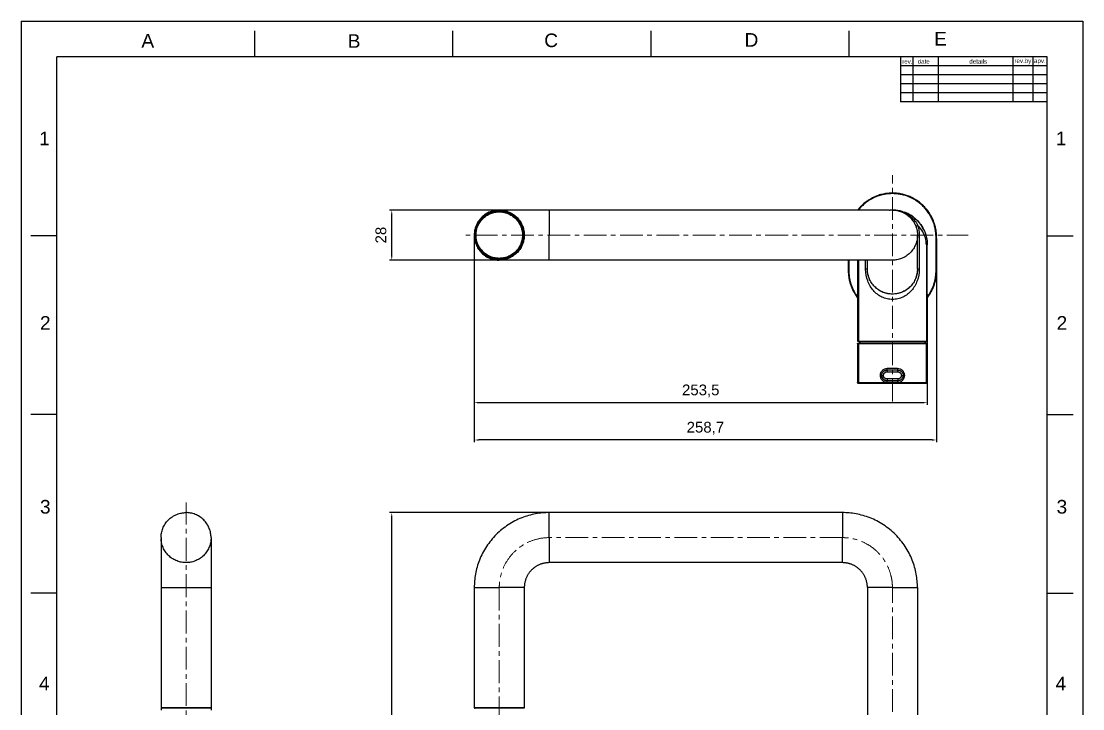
# Model space of a CAD drawing. Header units: millimetres. Extents: x 4044 to 4638, y 1705 to 2545.
# Drawn here: x 4044 to 4638, y 2161 to 2545 of the extents above; entities that cross this region are included whole.
import ezdxf

# ---------------------------------------------------------------- set-up
doc = ezdxf.new("R2010")
doc.units = ezdxf.units.MM
doc.linetypes.add('CENTERX2', pattern=[20.32, 12.7, -2.54, 2.54, -2.54])
doc.layers.get('Defpoints').update_dxf_attribs({"color": 3})
for name, color, linetype, lineweight in [('CENTER', 1, 'CENTERX2', 15), ('DIM', 3, 'Continuous', 9), ('TEXT', 2, 'Continuous', 13)]:
    doc.layers.add(name, color=color, linetype=linetype, lineweight=lineweight)
doc.styles.add('ROMANS', font='Gulim.ttf')
doc.styles.get("Standard").update_dxf_attribs({"font": 'arial.ttf'})
doc.dimstyles.new('ISO-25$0', dxfattribs={"dimtxt": 3, "dimasz": 3.5, "dimexe": 1.25, "dimexo": 0, "dimtad": 1, "dimdsep": 46, "dimtxsty": 'Standard', "dimblk1": 'CLOSEDBLANK', "dimcen": 1, "dimadec": 0, "dimazin": 0, "dimtfac": 1, "dimtmove": 1, "dimatfit": 3, "dimfxl": 1, "dimarcsym": 0})

# ---------------------------------------------------------------- blocks, each defined once
blk = doc.blocks.new('*D12')
at = {"layer": 'Defpoints', "color": 0, "transparency": 16777216}
for p in [(4251.42, 2439.54), (4316.59, 2439.54), (4316.59, 2411.54)]:
    blk.add_point(p, dxfattribs=at)
at = {"layer": 'DIM', "color": 0, "lineweight": -2, "transparency": 16777216}
for p, q in [((4315.97, 2439.54), (4250.17, 2439.54)), ((4251.42, 2414.04), (4251.42, 2437.04)), ((4315.97, 2411.54), (4250.17, 2411.54))]:
    blk.add_line(p, q, dxfattribs=at)
at = {"layer": 'DIM', "color": 0, "transparency": 16777216}
for points in [[(4251.01, 2437.04), (4251.84, 2437.04), (4251.42, 2439.54)], [(4251.01, 2414.04), (4251.84, 2414.04), (4251.42, 2411.54)]]:
    blk.add_solid(points, dxfattribs=at)
at = {"layer": 'DIM', "color": 0, "transparency": 16777216, "insert": (4245.36, 2425.54), "char_height": 6, "attachment_point": 5, "rotation": 90}
blk.add_mtext('28', dxfattribs=at)
blk = doc.blocks.new('*D13')
at = {"layer": 'Defpoints', "color": 0, "transparency": 16777216}
for p in [(4297.59, 2425.54), (4551.09, 2393.09), (4297.59, 2331.79)]:
    blk.add_point(p, dxfattribs=at)
at = {"layer": 'DIM', "color": 0, "lineweight": -2, "transparency": 16777216}
for p, q in [((4297.59, 2424.91), (4297.59, 2330.54)), ((4551.09, 2392.46), (4551.09, 2330.54)), ((4548.59, 2331.79), (4300.09, 2331.79))]:
    blk.add_line(p, q, dxfattribs=at)
at = {"layer": 'DIM', "color": 0, "transparency": 16777216}
for points in [[(4300.09, 2332.21), (4300.09, 2331.37), (4297.59, 2331.79)], [(4548.59, 2332.21), (4548.59, 2331.37), (4551.09, 2331.79)]]:
    blk.add_solid(points, dxfattribs=at)
at = {"layer": 'DIM', "color": 0, "transparency": 16777216, "insert": (4424.34, 2338.39), "char_height": 6, "attachment_point": 5}
blk.add_mtext('253,5', dxfattribs=at)
blk = doc.blocks.new('*D14')
at = {"layer": 'Defpoints', "color": 0, "transparency": 16777216}
for p in [(4297.59, 2425.54), (4556.29, 2424.34), (4297.59, 2310.92)]:
    blk.add_point(p, dxfattribs=at)
at = {"layer": 'DIM', "color": 0, "lineweight": -2, "transparency": 16777216}
for p, q in [((4297.59, 2424.91), (4297.59, 2309.67)), ((4556.29, 2423.71), (4556.29, 2309.67)), ((4553.79, 2310.92), (4300.09, 2310.92))]:
    blk.add_line(p, q, dxfattribs=at)
at = {"layer": 'DIM', "color": 0, "transparency": 16777216}
for points in [[(4300.09, 2311.33), (4300.09, 2310.5), (4297.59, 2310.92)], [(4553.79, 2311.33), (4553.79, 2310.5), (4556.29, 2310.92)]]:
    blk.add_solid(points, dxfattribs=at)
at = {"layer": 'DIM', "color": 0, "transparency": 16777216, "insert": (4426.94, 2317.52), "char_height": 6, "attachment_point": 5}
blk.add_mtext('258,7', dxfattribs=at)
blk = doc.blocks.new('*D15')
at = {"layer": 'Defpoints', "color": 0, "transparency": 16777216}
for p in [(4251.42, 2270.3), (4339.59, 2270.3), (4507.19, 1867.8)]:
    blk.add_point(p, dxfattribs=at)
at = {"layer": 'DIM', "color": 0, "lineweight": -2, "transparency": 16777216}
for p, q in [((4338.97, 2270.3), (4250.17, 2270.3)), ((4251.42, 1870.3), (4251.42, 2267.8)), ((4506.57, 1867.8), (4250.17, 1867.8))]:
    blk.add_line(p, q, dxfattribs=at)
at = {"layer": 'DIM', "color": 0, "transparency": 16777216}
for points in [[(4251.01, 2267.8), (4251.84, 2267.8), (4251.42, 2270.3)], [(4251.01, 1870.3), (4251.84, 1870.3), (4251.42, 1867.8)]]:
    blk.add_solid(points, dxfattribs=at)
at = {"layer": 'DIM', "color": 0, "transparency": 16777216, "insert": (4244.82, 2069.05), "char_height": 6, "attachment_point": 5, "rotation": 90}
blk.add_mtext('402,5', dxfattribs=at)

msp = doc.modelspace()

# ---------------------------------------------------------------- linework, layer by layer
at = {"color": 7, "linetype": 'Continuous'}
for p, q in [((4044.1, 2545.19), (4638.1, 2545.19)), ((4044.1, 2545.19), (4044.1, 1705.19)), ((4638.1, 2545.19), (4638.1, 1705.19)), ((4174.9, 2525.19), (4174.9, 2539.73)), ((4285.7, 2525.19), (4285.7, 2539.73)), ((4396.5, 2525.19), (4396.5, 2539.73)), ((4507.3, 2525.19), (4507.3, 2539.73)), ((4618.1, 2525.19), (4064.1, 2525.19)), ((4618.1, 1725.19), (4618.1, 2525.19)), ((4064.1, 2425.19), (4049.56, 2425.19)), ((4618.1, 2425.19), (4632.64, 2425.19)), ((4064.1, 2325.19), (4049.56, 2325.19)), ((4618.1, 2325.19), (4632.64, 2325.19)), ((4064.1, 2225.19), (4049.56, 2225.19)), ((4618.1, 2225.19), (4632.64, 2225.19))]:
    msp.add_line(p, q, dxfattribs=at)
at = {"linetype": 'Continuous'}
msp.add_line((4064.1, 1725.19), (4064.1, 2525.19), dxfattribs=at)
for p, q in [((4536.1, 2525.19), (4536.1, 2500.19)), ((4543.06, 2525.19), (4543.06, 2500.19)), ((4557.1, 2525.19), (4557.1, 2500.19)), ((4599.05, 2525.19), (4599.05, 2500.19)), ((4610.1, 2525.19), (4610.1, 2500.19)), ((4618.1, 2520.19), (4536.1, 2520.19)), ((4618.1, 2515.19), (4536.1, 2515.19)), ((4618.1, 2510.19), (4536.1, 2510.19)), ((4618.1, 2505.19), (4536.1, 2505.19)), ((4618.1, 2500.19), (4536.1, 2500.19))]:
    msp.add_line(p, q)
at = {"lineweight": -3}
for points, weights in [([(4531.59, 2449.04), (4519.54, 2449.04), (4512.12, 2439.54)], [1, 0.831866805627, 0.856764854276]), ([(4531.59, 2448.74), (4519.83, 2448.74), (4512.51, 2439.54)], [1, 0.833575498999, 0.856278726155]), ([(4531.59, 2449.04), (4531.59, 2449.04), (4531.59, 2448.74)], [1, 0.707106781194, 1]), ([(4556.29, 2424.34), (4556.29, 2449.04), (4531.59, 2449.04)], [1, 0.707106781187, 1]), ([(4555.99, 2424.34), (4555.99, 2448.74), (4531.59, 2448.74)], [1, 0.707106781187, 1]), ([(4529.85, 2439.54), (4530.72, 2439.64), (4531.59, 2439.64)], [0.957328698208, 0.976831701501, 1]), ([(4531.53, 2439.54), (4531.56, 2439.54), (4531.59, 2439.54)], [0.998210497143, 0.999102498391, 1]), ([(4531.59, 2439.64), (4533.47, 2439.64), (4535.3, 2439.18)], [1, 0.951557225994, 0.919138737991]), ([(4531.59, 2439.54), (4545.59, 2439.54), (4545.59, 2425.54)], [1, 0.707106781187, 1]), ([(4545.59, 2425.54), (4545.59, 2411.54), (4531.59, 2411.54)], [1, 0.707106781187, 1]), ([(4555.99, 2424.34), (4556.29, 2424.34), (4556.29, 2424.34)], [1, 0.707106781187, 1]), ([(4551.09, 2420.04), (4551.09, 2420.04), (4550.57, 2420.04)], [1, 0.955248658726, 1]), ([(4517.59, 2406.54), (4517.59, 2406.54), (4516.55, 2406.54)], [1, 0.909353109041, 1]), ([(4531.59, 2392.54), (4517.59, 2392.54), (4517.59, 2406.54)], [1, 0.707106781187, 1]), ([(4545.59, 2406.54), (4545.59, 2392.54), (4531.59, 2392.54)], [1, 0.707106781187, 1]), ([(4546.63, 2406.54), (4545.59, 2406.54), (4545.59, 2406.54)], [1, 0.909353109041, 1]), ([(4507.19, 2405.64), (4506.89, 2405.64), (4506.89, 2405.64)], [1, 0.707106781187, 1]), ([(4506.89, 2405.64), (4506.89, 2397.17), (4512.09, 2390.48)], [1, 0.87559892033, 0.856872042922]), ([(4507.19, 2405.64), (4507.19, 2397.49), (4512.09, 2390.97)], [1, 0.878437170804, 0.85778156986]), ([(4551.09, 2390.97), (4555.99, 2397.49), (4555.99, 2405.64)], [0.85778156986, 0.878437170804, 1]), ([(4551.09, 2390.48), (4556.29, 2397.17), (4556.29, 2405.64)], [0.856872351048, 0.875599943732, 1]), ([(4555.99, 2405.64), (4556.29, 2405.64), (4556.29, 2405.64)], [1, 0.707106781187, 1]), ([(4512.09, 2366.14), (4512.09, 2366.14), (4512.62, 2366.14)], [1, 0.955248658726, 1]), ([(4512.62, 2366.14), (4512.09, 2366.14), (4512.09, 2366.14)], [1, 0.955248658727, 1]), ([(4512.09, 2364.64), (4512.09, 2365.14), (4512.59, 2365.14)], [1, 0.707106781188, 1]), ([(4512.62, 2364.64), (4512.09, 2364.64), (4512.09, 2364.64)], [1, 0.95524865873, 1]), ([(4513.03, 2365.14), (4512.59, 2365.14), (4512.59, 2365.14)], [1, 0.95524865873, 1]), ([(4512.62, 2366.14), (4519.47, 2366.14), (4531.59, 2366.14)], [1, 0.884627810939, 1]), ([(4512.62, 2364.64), (4512.62, 2365.14), (4513.03, 2365.14)], [1, 0.707106781187, 1]), ([(4531.59, 2364.64), (4519.47, 2364.64), (4512.62, 2364.64)], [1, 0.884627810939, 1]), ([(4531.59, 2365.14), (4519.73, 2365.14), (4513.03, 2365.14)], [1, 0.884627810939, 1]), ([(4531.59, 2366.14), (4543.72, 2366.14), (4550.57, 2366.14)], [1, 0.884627810939, 1]), ([(4550.15, 2365.14), (4543.45, 2365.14), (4531.59, 2365.14)], [1, 0.884627810938, 1]), ([(4550.57, 2364.64), (4543.72, 2364.64), (4531.59, 2364.64)], [1, 0.884627810939, 1]), ([(4550.57, 2364.64), (4550.57, 2365.14), (4550.15, 2365.14)], [1, 0.707106781201, 1]), ([(4550.59, 2365.14), (4550.59, 2365.14), (4550.15, 2365.14)], [1, 0.955248658699, 1]), ([(4550.57, 2366.14), (4551.09, 2366.14), (4551.09, 2366.14)], [1, 0.955248658726, 1]), ([(4551.09, 2364.64), (4551.09, 2364.64), (4550.57, 2364.64)], [1, 0.955248658708, 1]), ([(4551.09, 2364.64), (4551.09, 2365.14), (4550.59, 2365.14)], [1, 0.70710678119, 1]), ([(4525.59, 2347.04), (4525.59, 2350.04), (4528.59, 2350.04)], [0.999992191906, 0.707110685289, 1]), ([(4525.59, 2347.04), (4525.59, 2347.04), (4526.59, 2347.04)], [1, 0.70710678118, 1]), ([(4528.59, 2344.04), (4525.59, 2344.04), (4525.59, 2347.04)], [1, 0.70710678119, 1]), ([(4526.59, 2347.04), (4526.59, 2349.04), (4528.59, 2349.04)], [1, 0.70710678119, 1]), ([(4528.59, 2345.04), (4526.59, 2345.04), (4526.59, 2347.04)], [1, 0.70710678119, 1]), ([(4528.59, 2350.04), (4528.59, 2350.04), (4528.59, 2349.04)], [1, 0.707106781191, 1]), ([(4528.72, 2351.04), (4530.15, 2351.04), (4531.59, 2351.04)], [1, 0.998037259237, 1]), ([(4531.59, 2351.04), (4533.04, 2351.04), (4534.47, 2351.04)], [1, 0.998037259237, 1]), ([(4534.59, 2349.04), (4534.59, 2350.04), (4534.59, 2350.04)], [1, 0.707106781191, 1]), ([(4534.59, 2350.04), (4537.59, 2350.04), (4537.59, 2347.04)], [1, 0.70710678119, 1]), ([(4534.59, 2349.04), (4536.59, 2349.04), (4536.59, 2347.04)], [1, 0.70710678119, 1]), ([(4536.59, 2347.04), (4536.59, 2345.04), (4534.59, 2345.04)], [1, 0.70710678119, 1]), ([(4537.59, 2347.04), (4537.59, 2344.04), (4534.59, 2344.04)], [1, 0.70710678119, 1]), ([(4536.59, 2347.04), (4537.59, 2347.04), (4537.59, 2347.04)], [1, 0.7071067812, 1]), ([(4512.59, 2342.54), (4512.09, 2342.54), (4512.09, 2343.04)], [1, 0.707106781188, 1]), ([(4512.62, 2343.04), (4512.09, 2343.04), (4512.09, 2343.04)], [1, 0.95524865873, 1]), ([(4513.03, 2342.54), (4512.59, 2342.54), (4512.59, 2342.54)], [1, 0.95524865873, 1]), ([(4513.03, 2342.54), (4512.62, 2342.54), (4512.62, 2343.04)], [1, 0.707106781187, 1]), ([(4512.62, 2343.04), (4518.46, 2343.04), (4528.72, 2343.04)], [1, 0.912092442077, 1]), ([(4531.59, 2342.54), (4519.73, 2342.54), (4513.03, 2342.54)], [1, 0.884627810939, 1]), ([(4528.59, 2345.04), (4528.59, 2344.04), (4528.59, 2344.04)], [1, 0.707106781191, 1]), ([(4531.59, 2343.04), (4530.15, 2343.04), (4528.72, 2343.04)], [1, 0.998037259237, 1]), ([(4534.47, 2343.04), (4533.04, 2343.04), (4531.59, 2343.04)], [1, 0.998037259237, 1]), ([(4550.15, 2342.54), (4543.45, 2342.54), (4531.59, 2342.54)], [1, 0.884627810938, 1]), ([(4534.47, 2343.04), (4544.72, 2343.04), (4550.57, 2343.04)], [1, 0.912092442077, 1]), ([(4534.59, 2345.04), (4534.59, 2344.04), (4534.59, 2344.04)], [1, 0.707106781191, 1]), ([(4550.57, 2343.04), (4550.57, 2342.54), (4550.15, 2342.54)], [1, 0.707106781201, 1]), ([(4550.59, 2342.54), (4550.59, 2342.54), (4550.15, 2342.54)], [1, 0.955248658699, 1]), ([(4550.57, 2343.04), (4551.09, 2343.04), (4551.09, 2343.04)], [1, 0.955248658708, 1]), ([(4551.09, 2343.04), (4551.09, 2342.54), (4550.59, 2342.54)], [1, 0.70710678119, 1])]:
    msp.add_rational_spline(points, weights, degree=2, dxfattribs=at)
for points, weights in [([(4311.59, 2439.54), (4297.59, 2439.54), (4297.59, 2425.54)], [1, 0.707107668947, 1]), ([(4297.59, 2425.54), (4297.59, 2411.54), (4311.59, 2411.54)], [1, 0.707106781187, 1]), ([(4311.59, 2412.54), (4298.59, 2412.54), (4298.59, 2425.54)], [1, 0.707106781187, 1]), ([(4324.59, 2425.54), (4324.59, 2412.54), (4311.59, 2412.54)], [1, 0.707106781187, 1]), ([(4122.33, 2256.3), (4122.33, 2270.3), (4136.33, 2270.3)], [1, 0.707106781187, 1]), ([(4150.33, 2256.3), (4150.33, 2270.3), (4136.33, 2270.3)], [1, 0.707106781187, 1]), ([(4339.59, 2270.3), (4297.59, 2270.3), (4297.59, 2228.3)], [1, 0.707106781187, 1]), ([(4545.59, 2228.3), (4545.59, 2270.3), (4503.59, 2270.3)], [1, 0.707106781187, 1]), ([(4136.33, 2242.3), (4122.94, 2242.3), (4122.35, 2255.68)], [1, 0.722696424562, 1]), ([(4150.32, 2255.68), (4149.72, 2242.3), (4136.33, 2242.3)], [1, 0.722696424562, 1]), ([(4325.59, 2161.3), (4325.59, 2160.8), (4325.09, 2160.8)], [1, 0.707106781186, 1])]:
    msp.add_rational_spline(points, weights, degree=2)
for points, weights, knots in [([(4298.09, 2425.54), (4298.09, 2439.04), (4311.59, 2439.04), (4325.09, 2439.04), (4325.09, 2425.54)], [1, 0.707106781187, 1, 0.707106781187, 1], [0, 0, 0, 21.20575, 21.20575, 42.411501, 42.411501, 42.411501]), ([(4325.02, 2425.54), (4325.02, 2438.97), (4311.59, 2438.97), (4298.16, 2438.97), (4298.16, 2425.54)], [1, 0.707106781187, 1, 0.707106781187, 1], [0, 0, 0, 21.093551, 21.093551, 42.187101, 42.187101, 42.187101]), ([(4298.59, 2425.54), (4298.59, 2438.54), (4311.59, 2438.54), (4324.59, 2438.54), (4324.59, 2425.54)], [1, 0.707106781187, 1, 0.707106781187, 1], [0, 0, 0, 20.420352, 20.420352, 40.840704, 40.840704, 40.840704]), ([(4312.22, 2439.52), (4325.59, 2438.93), (4325.59, 2425.54), (4325.59, 2412.15), (4312.22, 2411.55)], [1, 0.722696424562, 1, 0.722696424562, 1], [0, 0, 0, 21.366818, 21.366818, 42.733636, 42.733636, 42.733636]), ([(4339.59, 2439.52), (4339.59, 2439.54), (4339.59, 2439.54), (4339.59, 2439.54), (4339.59, 2425.54)], [0.982266230892, 0.990847086912, 1, 0.707106781187, 1], [-44.669521, -44.669521, -44.669521, -43.982297, -43.982297, -21.991149, -21.991149, -21.991149]), ([(4325.09, 2425.54), (4325.09, 2412.04), (4311.59, 2412.04), (4298.09, 2412.04), (4298.09, 2425.54)], [1, 0.707106781187, 1, 0.707106781187, 1], [0, 0, 0, 21.20575, 21.20575, 42.411501, 42.411501, 42.411501]), ([(4298.16, 2425.54), (4298.16, 2412.11), (4311.59, 2412.11), (4325.02, 2412.11), (4325.02, 2425.54)], [1, 0.707106781187, 1, 0.707106781187, 1], [0, 0, 0, 21.093551, 21.093551, 42.187101, 42.187101, 42.187101]), ([(4339.59, 2242.3), (4333.79, 2242.3), (4329.69, 2238.2), (4325.59, 2234.1), (4325.59, 2228.3)], [1, 0.923879532511, 1, 0.923879532511, 1], [0, 0, 0, 10.995574, 10.995574, 21.991149, 21.991149, 21.991149]), ([(4517.59, 2228.3), (4517.59, 2234.1), (4513.49, 2238.2), (4509.39, 2242.3), (4503.59, 2242.3)], [1, 0.923879532511, 1, 0.923879532511, 1], [0, 0, 0, 10.995574, 10.995574, 21.991149, 21.991149, 21.991149]), ([(4325.58, 2228.3), (4325.59, 2228.3), (4325.59, 2228.3), (4325.59, 2228.3), (4311.59, 2228.3)], [0.982266230892, 0.990847086912, 1, 0.707106781187, 1], [65.286222, 65.286222, 65.286222, 65.973446, 65.973446, 87.964594, 87.964594, 87.964594]), ([(4122.33, 2161.3), (4122.33, 2161.09), (4122.48, 2160.95), (4122.63, 2160.8), (4122.83, 2160.8)], [1, 0.923879532511, 1, 0.923879532511, 1], [0, 0, 0, 0.3926991, 0.3926991, 0.7853982, 0.7853982, 0.7853982]), ([(4150.33, 2161.3), (4150.33, 2161.09), (4150.19, 2160.95), (4150.04, 2160.8), (4149.83, 2160.8)], [1, 0.923879532511, 1, 0.923879532511, 1], [0, 0, 0, 0.3926991, 0.3926991, 0.7853982, 0.7853982, 0.7853982]), ([(4297.59, 2161.3), (4297.59, 2161.09), (4297.74, 2160.95), (4297.89, 2160.8), (4298.09, 2160.8)], [1, 0.923879532511, 1, 0.923879532512, 1], [0, 0, 0, 0.3926991, 0.3926991, 0.7853982, 0.7853982, 0.7853982]), ([(4297.6, 2161.3), (4297.42, 2161.3), (4301.69, 2161.3), (4308.31, 2161.3), (4316.95, 2161.3), (4325.59, 2161.3), (4325.59, 2161.3)], [0.927584599036, 0.884135358458, 1, 0.831469612303, 1, 0.831469612303, 1], [43.638685, 43.638685, 43.638685, 54.977871, 54.977871, 71.471233, 71.471233, 87.964594, 87.964594, 87.964594])]:
    msp.add_rational_spline(points, weights, degree=2, knots=knots)
for points in [[(4339.59, 2439.54), (4325.59, 2439.54), (4311.59, 2439.54)], [(4339.59, 2411.54), (4339.59, 2418.54), (4339.59, 2425.54)], [(4339.59, 2411.54), (4325.59, 2411.54), (4311.59, 2411.54)], [(4503.59, 2270.3), (4421.59, 2270.3), (4339.59, 2270.3)], [(4339.59, 2256.3), (4339.59, 2263.29), (4339.59, 2270.29)], [(4503.59, 2270.3), (4503.59, 2263.3), (4503.59, 2256.3)], [(4122.33, 2256.3), (4122.33, 2242.3), (4122.33, 2228.3)], [(4150.33, 2256.3), (4150.33, 2242.3), (4150.33, 2228.3)], [(4339.59, 2256.3), (4339.59, 2249.3), (4339.59, 2242.3)], [(4503.59, 2242.3), (4503.59, 2249.3), (4503.59, 2256.3)], [(4503.59, 2242.3), (4421.59, 2242.3), (4339.59, 2242.3)], [(4122.33, 2228.3), (4122.33, 2194.8), (4122.33, 2161.3)], [(4122.33, 2228.3), (4129.33, 2228.3), (4136.33, 2228.3)], [(4136.33, 2228.3), (4143.33, 2228.3), (4150.32, 2228.3)], [(4150.33, 2228.3), (4150.33, 2194.8), (4150.33, 2161.3)], [(4297.59, 2228.3), (4297.59, 2194.8), (4297.59, 2161.3)], [(4297.59, 2228.3), (4304.59, 2228.3), (4311.59, 2228.3)], [(4325.59, 2228.3), (4325.59, 2194.8), (4325.59, 2161.3)], [(4517.59, 2228.3), (4517.59, 2118.55), (4517.59, 2008.8)], [(4531.59, 2228.3), (4524.6, 2228.3), (4517.61, 2228.3)], [(4531.59, 2228.3), (4538.59, 2228.3), (4545.58, 2228.3)], [(4545.59, 2228.3), (4545.59, 2118.55), (4545.59, 2008.8)], [(4122.33, 2161.3), (4122.33, 2160.55), (4122.33, 2159.8)], [(4122.35, 2161.3), (4136.33, 2161.3), (4150.32, 2161.3)], [(4136.33, 2160.8), (4129.59, 2160.8), (4122.85, 2160.8)], [(4149.78, 2160.8), (4143.06, 2160.8), (4136.33, 2160.8)], [(4149.82, 2160.8), (4149.8, 2160.8), (4149.78, 2160.8)], [(4150.33, 2161.3), (4150.33, 2160.55), (4150.33, 2159.8)], [(4325.08, 2160.8), (4311.59, 2160.8), (4298.09, 2160.8)]]:
    msp.add_open_spline(points, degree=2)
for points, knots in [([(4529.85, 2439.54), (4516.72, 2439.54), (4503.59, 2439.54), (4421.59, 2439.54), (4339.59, 2439.54)], [-26.253575, -26.253575, -26.253575, 0, 0, 164, 164, 164]), ([(4531.59, 2411.54), (4517.59, 2411.54), (4503.59, 2411.54), (4421.59, 2411.54), (4339.59, 2411.54)], [-28, -28, -28, 0, 0, 164, 164, 164])]:
    msp.add_open_spline(points, degree=2, knots=knots)
for points, degree in [([(4531.53, 2439.54), (4531.55, 2439.54), (4531.57, 2439.54), (4531.59, 2439.54)], 3), ([(4542.47, 2436.23), (4542.94, 2435.91), (4543.4, 2435.57), (4543.85, 2435.21)], 3), ([(4543.94, 2433.78), (4544.68, 2432.89), (4545.31, 2431.95), (4545.86, 2430.92)], 3), ([(4544.87, 2429.97), (4544.84, 2430.07), (4544.97, 2430.36), (4545.53, 2430.74), (4545.86, 2430.92)], 3), ([(4545.86, 2430.92), (4546.36, 2429.22), (4546.63, 2427.41), (4546.63, 2425.54)], 3), ([(4545.59, 2406.54), (4545.59, 2416.04), (4545.59, 2425.54)], 2), ([(4546.63, 2425.54), (4546.63, 2416.04), (4546.63, 2406.54)], 2), ([(4555.99, 2405.64), (4555.99, 2414.99), (4555.99, 2424.34)], 2), ([(4556.29, 2405.64), (4556.29, 2414.99), (4556.29, 2424.34)], 2), ([(4550.57, 2420.04), (4550.57, 2393.09), (4550.57, 2366.14)], 2), ([(4551.09, 2366.14), (4551.09, 2393.09), (4551.09, 2420.04)], 2), ([(4506.89, 2411.54), (4506.89, 2408.59), (4506.89, 2405.64)], 2), ([(4507.19, 2411.54), (4507.19, 2408.59), (4507.19, 2405.64)], 2), ([(4512.09, 2411.54), (4512.09, 2388.84), (4512.09, 2366.14)], 2), ([(4512.62, 2411.54), (4512.62, 2388.84), (4512.62, 2366.14)], 2), ([(4516.55, 2406.54), (4516.55, 2409.04), (4516.55, 2411.54)], 2), ([(4517.59, 2406.54), (4517.59, 2409.04), (4517.59, 2411.54)], 2), ([(4512.09, 2364.64), (4512.09, 2353.84), (4512.09, 2343.04)], 2), ([(4512.62, 2364.64), (4512.62, 2353.84), (4512.62, 2343.04)], 2), ([(4513.67, 2365.14), (4513.38, 2365.64), (4513.09, 2366.14)], 2), ([(4550.09, 2366.14), (4549.8, 2365.64), (4549.52, 2365.14)], 2), ([(4550.57, 2343.04), (4550.57, 2353.84), (4550.57, 2364.64)], 2), ([(4551.09, 2343.04), (4551.09, 2353.84), (4551.09, 2364.64)], 2), ([(4534.59, 2350.04), (4531.59, 2350.04), (4528.59, 2350.04)], 2), ([(4528.59, 2349.04), (4531.59, 2349.04), (4534.59, 2349.04)], 2), ([(4527.8, 2344.15), (4528.06, 2344.07), (4528.32, 2344.04), (4528.59, 2344.04)], 3), ([(4534.59, 2345.04), (4531.59, 2345.04), (4528.59, 2345.04)], 2), ([(4534.59, 2344.04), (4531.59, 2344.04), (4528.59, 2344.04)], 2)]:
    msp.add_open_spline(points, degree=degree, dxfattribs=at)
for points, knots in [([(4531.59, 2439.54), (4532.2, 2439.54), (4533.38, 2439.48), (4535.08, 2439.25), (4536.69, 2438.88), (4538.23, 2438.39), (4539.71, 2437.8), (4541.12, 2437.08), (4542.03, 2436.52), (4542.47, 2436.23)], [0, 0, 0, 0, 0.00181881, 0.00363761, 0.00545642, 0.00727523, 0.00909403, 0.01091284, 0.01268211, 0.01268211, 0.01268211, 0.01268211]), ([(4531.69, 2439.54), (4532.85, 2439.53), (4535.17, 2439.26), (4538.39, 2438.16), (4541.34, 2436.37), (4543.1, 2434.75), (4543.94, 2433.78)], [0.00010171, 0.00010171, 0.00010171, 0.00010171, 0.00367334, 0.00734669, 0.01102003, 0.01469337, 0.01469337, 0.01469337, 0.01469337]), ([(4537.59, 2438.59), (4536.9, 2438.81), (4534.99, 2439.32), (4532.95, 2439.53), (4531.69, 2439.54)], [0.026197467, 0.026197467, 0.026197467, 0.026197467, 0.028411489, 0.032176433, 0.032176433, 0.032176433, 0.032176433]), ([(4537.02, 2438.44), (4537.24, 2438.35), (4537.67, 2438.16), (4538.52, 2437.71), (4538.56, 2437.68), (4538.62, 2437.65), (4538.62, 2437.65)], [-0.010428298, -0.010428298, -0.010428298, -0.010428298, -0.009954284, -0.009480271, -0.009006257, -0.009005553, -0.009005553, -0.009005553, -0.009005553]), ([(4543.78, 2435.26), (4543.41, 2435.56), (4542.02, 2436.59), (4540.19, 2437.6), (4538.67, 2438.21), (4538.35, 2438.33)], [0.018734703, 0.018734703, 0.018734703, 0.018734703, 0.02029392, 0.024352705, 0.025372536, 0.025372536, 0.025372536, 0.025372536]), ([(4543.39, 2433.07), (4543.38, 2433.1), (4543.38, 2433.16), (4543.51, 2433.36), (4543.74, 2433.6), (4543.94, 2433.78)], [-0.002285181, -0.002285181, -0.002285181, -0.002285181, -0.001752223, -0.001168145, 0, 0, 0, 0]), ([(4543.85, 2435.21), (4546.08, 2433.4), (4548.66, 2430.17), (4550.7, 2424.75), (4551.09, 2421.62), (4551.09, 2420.04)], [0, 0, 0, 0, 0.00931687, 0.0139753, 0.01863374, 0.01863374, 0.01863374, 0.01863374]), ([(4543.85, 2435.21), (4543.99, 2435.09), (4544.16, 2434.73), (4544.05, 2434.09), (4543.94, 2433.78)], [0, 0, 0, 0, 0.001371664, 0.002634695, 0.002634695, 0.002634695, 0.002634695]), ([(4548.95, 2428.92), (4548.59, 2429.63), (4547.57, 2431.35), (4545.88, 2433.42), (4544.43, 2434.73), (4543.87, 2435.19)], [0.009569491, 0.009569491, 0.009569491, 0.009569491, 0.012176352, 0.016235136, 0.018612952, 0.018612952, 0.018612952, 0.018612952]), ([(4550.57, 2420.04), (4550.57, 2421.38), (4550.18, 2424.02), (4548.59, 2427.72), (4546.94, 2429.85), (4545.86, 2430.92)], [0, 0, 0, 0, 0.00418556, 0.00837112, 0.01345469, 0.01345469, 0.01345469, 0.01345469]), ([(4531.59, 2389.54), (4530.56, 2389.54), (4528.55, 2389.77), (4524.69, 2391.14), (4520.68, 2394.26), (4517.41, 2399.7), (4516.55, 2404.21), (4516.55, 2406.54)], [0, 0, 0, 0, 0.00328637, 0.00657274, 0.01314549, 0.01971823, 0.02629097, 0.02629097, 0.02629097, 0.02629097]), ([(4518.7, 2401.09), (4518.7, 2401.09), (4517.99, 2402.76), (4517.59, 2404.62), (4517.59, 2406.54)], [-0.005855065, -0.005855065, -0.005855065, -0.005855065, -0.005854676, 0, 0, 0, 0]), ([(4546.63, 2406.54), (4546.63, 2404.21), (4545.78, 2399.7), (4542.51, 2394.26), (4538.5, 2391.14), (4534.63, 2389.77), (4532.62, 2389.54), (4531.59, 2389.54)], [0, 0, 0, 0, 0.00657274, 0.01314549, 0.01971823, 0.0230046, 0.02629097, 0.02629097, 0.02629097, 0.02629097]), ([(4545.59, 2406.54), (4545.59, 2404.62), (4545.19, 2402.76), (4544.49, 2401.09), (4544.49, 2401.09)], [-0.023418704, -0.023418704, -0.023418704, -0.023418704, -0.017564028, -0.01756362, -0.01756362, -0.01756362, -0.01756362]), ([(4528.78, 2392.82), (4527.86, 2393.01), (4525.16, 2393.86), (4522.92, 2395.4), (4521.67, 2396.66), (4521.67, 2396.66)], [-0.020491222, -0.020491222, -0.020491222, -0.020491222, -0.017564028, -0.011709352, -0.011709017, -0.011709017, -0.011709017, -0.011709017]), ([(4541.51, 2396.66), (4540.26, 2395.4), (4538.02, 2393.86), (4535.32, 2393.01), (4534.4, 2392.82)], [-0.011709352, -0.011709352, -0.011709352, -0.011709352, -0.005854675, -0.002927504, -0.002927504, -0.002927504, -0.002927504]), ([(4524.88, 2347.04), (4524.88, 2347.57), (4525.04, 2348.36), (4525.52, 2349.29), (4526, 2349.89), (4526.58, 2350.38), (4527.46, 2350.88), (4528.21, 2351.04), (4528.72, 2351.04)], [0, 0, 0, 0, 0.001565478, 0.002348217, 0.003130956, 0.003913695, 0.004696434, 0.006261912, 0.006261912, 0.006261912, 0.006261912]), ([(4524.88, 2347.04), (4524.98, 2347.04), (4525.17, 2347.04), (4525.37, 2347.04), (4525.49, 2347.04), (4525.57, 2347.04), (4525.59, 2347.04), (4525.59, 2347.04)], [-0.001284591, -0.001284591, -0.001284591, -0.001284591, -0.000963443, -0.000642295, -0.000481722, -0.000321148, 0, 0, 0, 0]), ([(4528.72, 2343.04), (4528.21, 2343.04), (4527.47, 2343.2), (4526.69, 2343.63), (4526.29, 2343.94), (4526.01, 2344.2), (4525.76, 2344.48), (4525.46, 2344.9), (4525.16, 2345.48), (4524.94, 2346.24), (4524.88, 2346.77), (4524.88, 2347.04)], [0, 0, 0, 0, 0.00156085, 0.002341274, 0.002731487, 0.003121699, 0.003511912, 0.003902124, 0.004682549, 0.005462974, 0.006243398, 0.006243398, 0.006243398, 0.006243398]), ([(4525.59, 2347.04), (4525.59, 2346.84), (4525.63, 2346.44), (4525.81, 2345.87), (4526.04, 2345.44), (4526.28, 2345.13), (4526.4, 2344.98), (4526.47, 2344.92)], [0, 0, 0, 0, 0.000602662, 0.001205324, 0.001807985, 0.002109316, 0.002399059, 0.002399059, 0.002399059, 0.002399059]), ([(4528.59, 2350.04), (4528.2, 2350.04), (4527.61, 2349.92), (4526.92, 2349.55), (4526.61, 2349.3), (4526.48, 2349.16), (4526.48, 2349.16)], [0, 0, 0, 0, 0.001209107, 0.00181366, 0.002418213, 0.002418442, 0.002418442, 0.002418442, 0.002418442]), ([(4528.59, 2350.04), (4528.61, 2350.04), (4528.63, 2350.07), (4528.66, 2350.19), (4528.69, 2350.37), (4528.71, 2350.66), (4528.72, 2350.92), (4528.72, 2351.04)], [-0.001589408, -0.001589408, -0.001589408, -0.001589408, -0.001192056, -0.00099338, -0.000794704, -0.000397352, 0, 0, 0, 0]), ([(4534.47, 2351.04), (4534.47, 2350.92), (4534.47, 2350.66), (4534.5, 2350.37), (4534.52, 2350.19), (4534.55, 2350.07), (4534.58, 2350.04), (4534.59, 2350.04)], [-0.001589408, -0.001589408, -0.001589408, -0.001589408, -0.001192056, -0.000794704, -0.000596028, -0.000397352, 0, 0, 0, 0]), ([(4534.47, 2351.04), (4534.97, 2351.04), (4535.72, 2350.88), (4536.49, 2350.45), (4536.9, 2350.14), (4537.17, 2349.88), (4537.43, 2349.59), (4537.72, 2349.17), (4538.02, 2348.59), (4538.25, 2347.84), (4538.3, 2347.31), (4538.3, 2347.04)], [0, 0, 0, 0, 0.00156085, 0.002341274, 0.002731487, 0.003121699, 0.003511912, 0.003902124, 0.004682549, 0.005462974, 0.006243398, 0.006243398, 0.006243398, 0.006243398]), ([(4538.3, 2347.04), (4538.3, 2346.51), (4538.15, 2345.72), (4537.67, 2344.79), (4537.19, 2344.18), (4536.61, 2343.69), (4535.72, 2343.2), (4534.97, 2343.04), (4534.47, 2343.04)], [0, 0, 0, 0, 0.001565478, 0.002348217, 0.003130956, 0.003913695, 0.004696434, 0.006261912, 0.006261912, 0.006261912, 0.006261912]), ([(4534.59, 2350.04), (4534.99, 2350.04), (4535.57, 2349.92), (4536.18, 2349.59), (4536.49, 2349.36), (4536.64, 2349.23), (4536.71, 2349.17), (4536.71, 2349.17)], [-0.004821294, -0.004821294, -0.004821294, -0.004821294, -0.003615971, -0.003013309, -0.002711978, -0.002410647, -0.002410262, -0.002410262, -0.002410262, -0.002410262]), ([(4536.71, 2349.16), (4536.78, 2349.09), (4536.91, 2348.95), (4537.14, 2348.64), (4537.37, 2348.2), (4537.55, 2347.64), (4537.59, 2347.24), (4537.59, 2347.04)], [-0.002399012, -0.002399012, -0.002399012, -0.002399012, -0.002109316, -0.001807985, -0.001205324, -0.000602662, 0, 0, 0, 0]), ([(4538.3, 2347.04), (4538.21, 2347.04), (4538.01, 2347.04), (4537.81, 2347.04), (4537.7, 2347.04), (4537.61, 2347.04), (4537.59, 2347.04), (4537.59, 2347.04)], [-0.001284591, -0.001284591, -0.001284591, -0.001284591, -0.000963443, -0.000642295, -0.000481722, -0.000321148, 0, 0, 0, 0]), ([(4526.48, 2344.91), (4526.55, 2344.84), (4526.69, 2344.71), (4527.01, 2344.48), (4527.38, 2344.28), (4527.68, 2344.18), (4527.8, 2344.15)], [0.002410647, 0.002410647, 0.002410647, 0.002410647, 0.002711978, 0.003013309, 0.003615971, 0.004001181, 0.004001181, 0.004001181, 0.004001181]), ([(4528.72, 2343.04), (4528.72, 2343.16), (4528.71, 2343.41), (4528.69, 2343.71), (4528.66, 2343.88), (4528.63, 2344.01), (4528.61, 2344.04), (4528.59, 2344.04)], [-0.001589408, -0.001589408, -0.001589408, -0.001589408, -0.001192056, -0.000794704, -0.000596028, -0.000397352, 0, 0, 0, 0]), ([(4534.59, 2344.04), (4534.58, 2344.04), (4534.55, 2344.01), (4534.52, 2343.88), (4534.5, 2343.71), (4534.47, 2343.41), (4534.47, 2343.16), (4534.47, 2343.04)], [-0.001589408, -0.001589408, -0.001589408, -0.001589408, -0.001192056, -0.00099338, -0.000794704, -0.000397352, 0, 0, 0, 0]), ([(4536.71, 2344.91), (4536.57, 2344.77), (4536.27, 2344.53), (4535.57, 2344.16), (4534.99, 2344.04), (4534.59, 2344.04)], [-0.002418213, -0.002418213, -0.002418213, -0.002418213, -0.00181366, -0.001209107, 0, 0, 0, 0])]:
    msp.add_open_spline(points, degree=3, knots=knots, dxfattribs=at)
at = {"layer": 'CENTER'}
for p, q in [((4531.59, 2332.54), (4531.59, 2459.04)), ((4311.59, 2228.3), (4311.59, 2091.37)), ((4531.59, 1752.38), (4531.59, 2228.3))]:
    msp.add_line(p, q, dxfattribs=at)
for points in [[(4574, 2425.54), (4545.59, 2425.54), (4291.62, 2425.54)], [(4136.33, 2275.78), (4136.33, 2275.78), (4136.33, 1977.55)]]:
    msp.add_rational_spline(points, [1, 0.707106781187, 1], degree=2, dxfattribs=at)
for points, knots in [([(4339.59, 2256.3), (4337.71, 2256.3), (4335.75, 2256.11), (4331.78, 2255.27), (4329.78, 2254.61), (4325.9, 2252.82), (4324.02, 2251.67), (4320.56, 2248.96), (4318.98, 2247.38), (4316.26, 2243.93), (4315.11, 2242.06), (4313.31, 2238.18), (4312.65, 2236.18), (4311.79, 2232.21), (4311.6, 2230.25), (4311.59, 2228.34), (4311.59, 2228.32), (4311.59, 2228.3)], [0, 0, 0, 0, 9.410105, 9.410105, 18.820209, 18.820209, 28.230314, 28.230314, 37.640418, 37.640418, 47.050523, 47.050523, 56.460628, 56.460628, 65.870732, 65.870732, 65.973446, 65.973446, 65.973446, 65.973446]), ([(4503.59, 2256.3), (4449.47, 2256.3), (4395.35, 2256.3), (4340.69, 2256.3), (4340.14, 2256.3), (4339.59, 2256.3)], [0, 0, 0, 0, 162.36, 162.36, 164, 164, 164, 164]), ([(4531.59, 2228.3), (4531.59, 2229.03), (4531.56, 2229.77), (4531.39, 2232), (4531.15, 2233.49), (4530.31, 2236.94), (4529.6, 2238.88), (4527.79, 2242.54), (4526.68, 2244.27), (4524.85, 2246.55), (4524.25, 2247.23), (4523.15, 2248.35), (4522.66, 2248.82), (4521.64, 2249.72), (4521.1, 2250.16), (4519.46, 2251.41), (4518.29, 2252.17), (4515.27, 2253.83), (4513.36, 2254.62), (4509.44, 2255.76), (4507.43, 2256.11), (4504.82, 2256.28), (4504.21, 2256.3), (4503.59, 2256.3)], [0, 0, 0, 0, 1.128236, 1.128236, 3.384708, 3.384708, 6.4156, 6.4156, 9.446492, 9.446492, 10.829539, 10.829539, 11.86776, 11.86776, 12.905981, 12.905981, 14.982422, 14.982422, 18.014244, 18.014244, 21.046067, 21.046067, 21.991149, 21.991149, 21.991149, 21.991149])]:
    msp.add_open_spline(points, degree=3, knots=knots, dxfattribs=at)

# ---------------------------------------------------------------- texts
at = {"char_height": 7.62, "attachment_point": 5}
for s, width, insert in [('A', 10, (4114.92, 2534.3)), ('B', 10, (4230.37, 2534.13)), ('C', 10, (4340.62, 2534.46)), ('D', 10, (4452.7, 2534.74)), ('E', 10, (4558.5, 2535.37)), ('1', 50, (4057.1, 2479.6)), ('1', 50, (4625.95, 2479.6)), ('2', 50, (4057.57, 2376.4)), ('2', 50, (4626.43, 2376.4)), ('3', 50, (4057.56, 2273.51)), ('3', 50, (4626.41, 2273.51)), ('4', 50, (4056.98, 2174.7)), ('4', 50, (4625.83, 2174.7))]:
    msp.add_mtext_dynamic_manual_height_columns(s, width=width, gutter_width=12.5, heights=[0], dxfattribs=dict(at, insert=insert))
at = {"layer": 'TEXT', "char_height": 2.5, "attachment_point": 5, "style": 'ROMANS'}
for s, width, insert in [('rev.', 5, (4539.94, 2522.69)), ('date', 16, (4549.1, 2522.69)), ('details', 45, (4579.6, 2522.69)), ('rev.by', 8, (4604.59, 2522.69)), ('apv.', 8, (4614.1, 2522.69))]:
    msp.add_mtext_dynamic_manual_height_columns(s, width=width, gutter_width=12.5, heights=[0], dxfattribs=dict(at, insert=insert))

# ---------------------------------------------------------------- dimensions: what is measured, and where the dimension line sits
at = {"layer": 'DIM'}
for base, p1, p2, picture, middle in [((4251.42, 2439.54), (4316.59, 2411.54), (4316.59, 2439.54), '*D12', (4245.36, 2425.54)), ((4251.42, 2270.3), (4507.19, 1867.8), (4339.59, 2270.3), '*D15', (4244.82, 2069.05))]:
    dim = msp.add_linear_dim(base=base, p1=p1, p2=p2, angle=90, dimstyle='ISO-25$0', override={"dimtxt": 6, "dimasz": 2.5, "dimexo": 0.625, "dimgap": 3, "dimdec": 1, "dimdsep": 44, "dimcen": 2.5, "dimtmove": 0, "dimfxl": 1.25}, dxfattribs=at)
    dim.commit()
    dim.dimension.update_dxf_attribs({"geometry": picture, "text_midpoint": middle})
for base, p1, picture, middle in [((4297.59, 2331.79), (4551.09, 2393.09), '*D13', (4424.34, 2338.39)), ((4297.59, 2310.92), (4556.29, 2424.34), '*D14', (4426.94, 2317.52))]:
    dim = msp.add_linear_dim(base=base, p1=p1, p2=(4297.59, 2425.54), dimstyle='ISO-25$0', override={"dimtxt": 6, "dimasz": 2.5, "dimexo": 0.625, "dimgap": 3, "dimdec": 1, "dimdsep": 44, "dimcen": 2.5, "dimtmove": 0, "dimfxl": 1.25}, dxfattribs=at)
    dim.commit()
    dim.dimension.update_dxf_attribs({"geometry": picture, "text_midpoint": middle})

doc.saveas('drawing.dxf')
